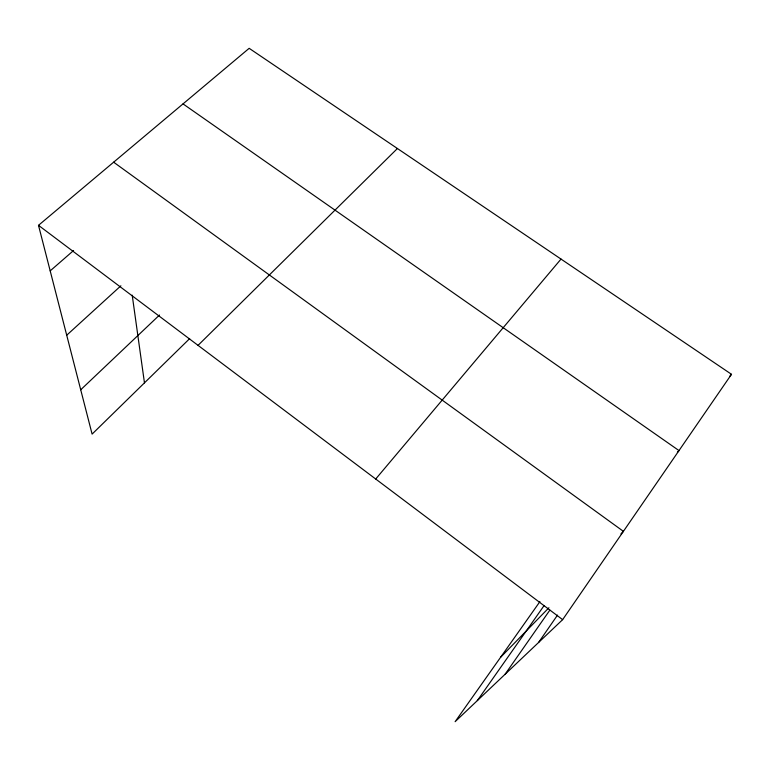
<?xml version="1.0" encoding="UTF-8"?>
<svg xmlns="http://www.w3.org/2000/svg" width="770" height="770" viewBox="0 0 770 770"><rect width="100%" height="100%" fill="white"/><g stroke="black" fill="none" stroke-linecap="round" stroke-linejoin="round"><path stroke-width="1.16" d="M539.914 601.62L455.128 721.683L562.639 619.648L731.5 374.297L249.162 48.318L38.5 225.331L92.102 434.107L189.641 338.646M538.528 642.536L557.509 615.115M505.091 674.26L549.847 610.148M477.323 700.623L543.986 605.74M375.702 479.017L561.012 259.076M729.902 376.078L731.5 374.297M677.379 452.327L678.996 450.594L183.029 103.892M500.606 657.282L548.914 607.751M620.938 533.889L623.411 531.348L113.642 162.191M198.054 345.355L397.416 148.514M80.725 389.774L159.506 315.036M66.711 335.219L120.89 285.805M50.194 270.867L73.564 250.539M38.5 225.331L562.639 619.648M132.209 295.16L144.462 382.863"/></g></svg>
